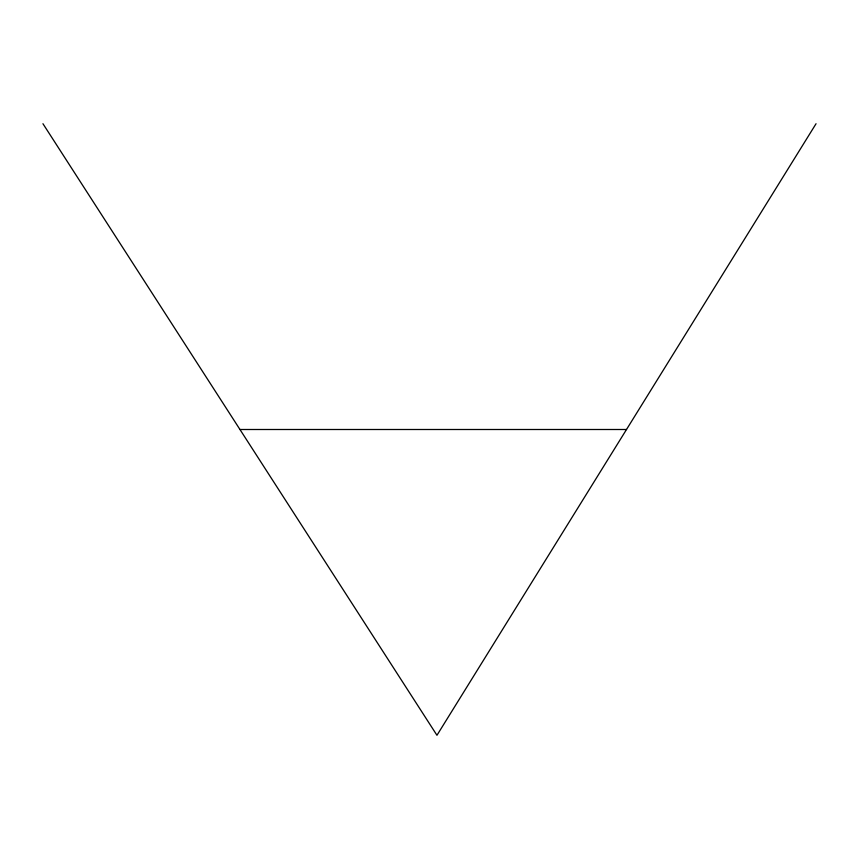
<?xml version="1.0" encoding="UTF-8"?>
<svg xmlns="http://www.w3.org/2000/svg" width="859" height="859" viewBox="0 0 859 859"><rect width="100%" height="100%" fill="white"/><g stroke="black" fill="none" stroke-linecap="round" stroke-linejoin="round"><path stroke-width="1.29" d="M816.05 123.717L436.963 735.283L42.95 123.717M239.951 429.5L626.501 429.5"/></g></svg>
